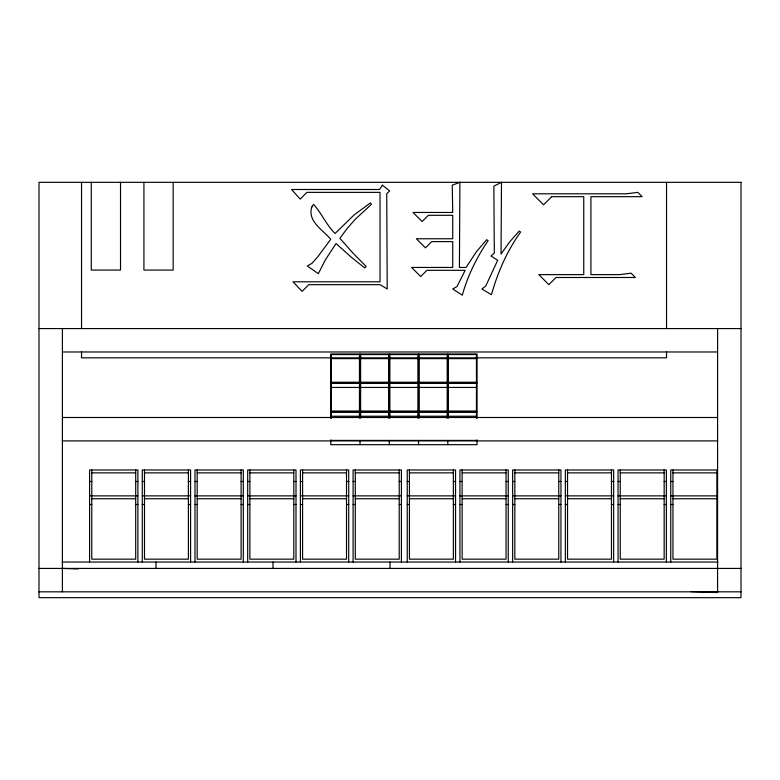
<?xml version="1.0" encoding="UTF-8"?>
<svg xmlns="http://www.w3.org/2000/svg" width="780" height="780" viewBox="0 0 780 780"><rect width="100%" height="100%" fill="white"/><g stroke="black" fill="none" stroke-linecap="round" stroke-linejoin="round"><path stroke-width="1.17" d="M62.371 569.166L62.4 568.425L78.234 568.99M717.6 328.575L717.571 592.566L690.778 591.611M39 328.575L741 328.575M62.4 351.975L717.6 351.975M331.373 358.634L359.453 358.634M360.623 358.634L388.703 358.634M389.873 358.634L417.953 358.634M419.123 358.634L447.203 358.634M448.373 358.634L476.453 358.634M331.373 382.229L359.453 382.229M360.623 382.229L388.703 382.229M389.873 382.229L417.953 382.229M419.123 382.229L447.203 382.229M448.373 382.229L476.453 382.229M330.788 382.805L477.038 382.805M331.373 387.445L359.453 387.445M360.623 387.445L388.703 387.445M389.873 387.445L417.953 387.445M419.123 387.445L447.203 387.445M448.373 387.445L476.453 387.445M331.373 411.031L359.453 411.031M360.623 411.031L388.703 411.031M389.873 411.031L417.953 411.031M419.123 411.031L447.203 411.031M448.373 411.031L476.453 411.031M330.788 411.606L477.038 411.606M331.373 416.247L359.453 416.247M360.623 416.247L388.703 416.247M389.873 416.247L417.953 416.247M419.123 416.247L447.203 416.247M448.373 416.247L476.453 416.247M62.4 417.495L717.6 417.495M330.788 440.417L477.038 440.417M62.4 440.895L717.6 440.895M91.777 472.865L135.701 472.865M144.485 472.865L188.399 472.865M197.184 472.865L241.108 472.865M249.883 472.865L293.806 472.865M302.591 472.865L346.505 472.865M355.29 472.865L399.214 472.865M409.432 472.865L453.356 472.865M462.14 472.865L506.054 472.865M514.839 472.865L558.763 472.865M567.538 472.865L611.462 472.865M620.246 472.865L664.16 472.865M672.945 472.865L716.869 472.865M89.583 481.494L91.777 481.494M135.701 481.494L137.894 481.494M142.282 481.494L144.485 481.494M188.399 481.494L190.593 481.494M194.99 481.494L197.184 481.494M241.108 481.494L243.301 481.494M247.689 481.494L249.883 481.494M293.806 481.494L296 481.494M300.398 481.494L302.591 481.494M346.505 481.494L348.709 481.494M353.096 481.494L355.29 481.494M399.214 481.494L401.407 481.494M407.238 481.494L409.432 481.494M453.356 481.494L455.549 481.494M459.937 481.494L462.14 481.494M506.054 481.494L508.248 481.494M512.645 481.494L514.839 481.494M558.763 481.494L560.957 481.494M565.344 481.494L567.538 481.494M611.462 481.494L613.655 481.494M618.053 481.494L620.246 481.494M664.16 481.494L666.364 481.494M670.751 481.494L672.945 481.494M89.583 495.875L137.894 495.875M142.282 495.875L190.593 495.875M194.99 495.875L243.301 495.875M247.689 495.875L296 495.875M300.398 495.875L348.709 495.875M353.096 495.875L401.407 495.875M407.238 495.875L455.549 495.875M459.937 495.875L508.248 495.875M512.645 495.875L560.957 495.875M565.344 495.875L613.655 495.875M618.053 495.875L666.364 495.875M670.751 495.875L716.869 495.875M91.777 498.752L135.701 498.752M144.485 498.752L188.399 498.752M197.184 498.752L241.108 498.752M249.883 498.752L293.806 498.752M302.591 498.752L346.505 498.752M355.29 498.752L399.214 498.752M409.432 498.752L453.356 498.752M462.14 498.752L506.054 498.752M514.839 498.752L558.763 498.752M567.538 498.752L611.462 498.752M620.246 498.752L664.16 498.752M672.945 498.752L716.869 498.752M89.583 504.504L91.777 504.504M135.701 504.504L137.894 504.504M142.282 504.504L144.485 504.504M188.399 504.504L190.593 504.504M194.99 504.504L197.184 504.504M241.108 504.504L243.301 504.504M247.689 504.504L249.883 504.504M293.806 504.504L296 504.504M300.398 504.504L302.591 504.504M346.505 504.504L348.709 504.504M353.096 504.504L355.29 504.504M399.214 504.504L401.407 504.504M407.238 504.504L409.432 504.504M453.356 504.504L455.549 504.504M459.937 504.504L462.14 504.504M506.054 504.504L508.248 504.504M512.645 504.504L514.839 504.504M558.763 504.504L560.957 504.504M565.344 504.504L567.538 504.504M611.462 504.504L613.655 504.504M618.053 504.504L620.246 504.504M664.16 504.504L666.364 504.504M670.751 504.504L672.945 504.504M62.156 562.039L717.922 562.039M39 568.425L741 568.425M39 591.825L741 591.825M712.725 591.649L717.6 591.825M672.945 469.989L672.945 559.163L716.869 559.163L716.869 469.989L670.751 469.989L670.751 562.039M666.539 182.325L666.539 328.575M666.539 351.731L666.539 357.825L81.539 357.825L81.539 351.731M666.364 562.039L666.364 469.989L618.053 469.989L618.053 562.039M664.16 469.989L664.16 559.163L620.246 559.163L620.246 469.989M613.655 562.039L613.655 469.989L565.344 469.989L565.344 562.039M611.462 469.989L611.462 559.163L567.538 559.163L567.538 469.989M560.957 562.039L560.957 469.989L512.645 469.989L512.645 562.039M558.763 469.989L558.763 559.163L514.839 559.163L514.839 469.989M508.248 562.039L508.248 469.989L459.937 469.989L459.937 562.039M506.054 469.989L506.054 559.163L462.14 559.163L462.14 469.989M477.038 418.275L477.038 353.993L330.788 353.993L330.788 418.275M477.038 439.881L477.038 444.678L330.788 444.678L330.788 439.881M476.453 382.678L476.453 354.569L448.373 354.569L448.373 382.678M476.453 411.489L476.453 383.38L448.373 383.38L448.373 411.489M476.453 418.197L476.453 412.181L448.373 412.181L448.373 418.197M455.549 562.039L455.549 469.989L407.238 469.989L407.238 562.039M453.356 469.989L453.356 559.163L409.432 559.163L409.432 469.989M447.788 353.993L447.788 417.612M447.788 440.417L447.788 444.678M447.203 382.678L447.203 354.569L419.123 354.569L419.123 382.678M447.203 411.489L447.203 383.38L419.123 383.38L419.123 411.489M447.203 418.197L447.203 412.181L419.123 412.181L419.123 418.197M418.538 353.993L418.538 417.612M418.538 440.417L418.538 444.678M417.953 382.678L417.953 354.569L389.873 354.569L389.873 382.678M417.953 411.489L417.953 383.38L389.873 383.38L389.873 411.489M417.953 418.197L417.953 412.181L389.873 412.181L389.873 418.197M401.407 562.039L401.407 469.989L353.096 469.989L353.096 562.039M399.214 469.989L399.214 559.163L355.29 559.163L355.29 469.989M390 562.039L390 568.425M389.288 353.993L389.288 417.612M389.288 440.417L389.288 444.678M388.703 382.678L388.703 354.569L360.623 354.569L360.623 382.678M388.703 411.489L388.703 383.38L360.623 383.38L360.623 411.489M388.703 418.197L388.703 412.181L360.623 412.181L360.623 418.197M360.038 353.993L360.038 417.612M360.038 440.417L360.038 444.678M359.453 382.678L359.453 354.569L331.373 354.569L331.373 382.678M359.453 411.489L359.453 383.38L331.373 383.38L331.373 411.489M359.453 418.197L359.453 412.181L331.373 412.181L331.373 418.197M348.709 562.039L348.709 469.989L300.398 469.989L300.398 562.039M346.505 469.989L346.505 559.163L302.591 559.163L302.591 469.989M296 562.039L296 469.989L247.689 469.989L247.689 562.039M293.806 469.989L293.806 559.163L249.883 559.163L249.883 469.989M273 562.039L273 568.425M243.301 562.039L243.301 469.989L194.99 469.989L194.99 562.039M241.108 469.989L241.108 559.163L197.184 559.163L197.184 469.989M190.593 562.039L190.593 469.989L142.282 469.989L142.282 562.039M188.399 469.989L188.399 559.163L144.485 559.163L144.485 469.989M173.17 182.325L173.17 270.075L143.92 270.075L143.92 182.325M156 562.039L156 568.425M137.894 562.039L137.894 469.989L89.583 469.989L89.583 562.039M135.701 469.989L135.701 559.163L91.777 559.163L91.777 469.989M120.52 182.325L120.52 270.075L91.27 270.075L91.27 182.325M81.539 182.325L81.539 328.575M62.4 328.575L62.4 591.825M501.501 182.325L501.023 254.056L509.867 241.624L519.197 231.104L520.63 232.06C507.049 250.877 497.669 272.425 491.459 294.703L481.894 288.971L485.716 286.094L497.679 260.276L490.981 255.967L494.325 253.1L493.847 186.147L501.501 182.325M459.898 182.325L459.42 267.452L466.118 267.452L476.278 251.911L486.681 239.714L488.114 240.669C476.726 257.351 467.747 275.71 462.286 295.181L452.722 288.971L457.031 286.582L465.153 270.319L426.904 270.319L420.683 276.539L411.596 267.452L452.722 267.452L452.722 241.624L431.681 241.624L425.461 247.845L416.374 238.758L452.722 238.758L452.722 215.319L428.337 215.319L422.116 221.54L413.029 212.453L452.722 212.453L452.244 185.191L459.898 182.325M311.883 206.953C306.93 220.993 323.154 230.207 330.779 239.236L317.869 256.688L312.127 263.201L307.34 266.009L318.347 273.663L325.279 260.032L336.034 243.535L351.098 257.049L364.728 267.93L366.161 266.487L352.892 252.983L339.865 238.28L347.519 228.053L355.163 219.385L371.426 204.321L370.471 202.888L354.208 214.841L335.078 233.493C326.352 225.011 321.535 213.106 313.56 204.321L311.883 206.953M382.424 185.191L379.558 189.501L291.564 189.501L300.173 199.066L306.862 192.368L380.035 192.368L380.035 281.794L292.997 281.794L302.084 291.359L308.782 284.661L380.035 284.661L387.212 288.971L386.734 193.801L389.6 190.934L382.424 185.191M551.713 196.667L543.582 204.799L532.584 193.801L626.32 193.801L637.796 192.368L642.096 196.667L590.928 196.667L590.928 274.619L619.622 274.619L631.098 273.185L635.408 277.495L556.023 277.495L548.847 284.661L538.804 274.619L583.752 274.619L583.752 196.667L551.713 196.667M741 182.325L39 182.325L39 597.675L741 597.675L741 182.325"/></g></svg>
